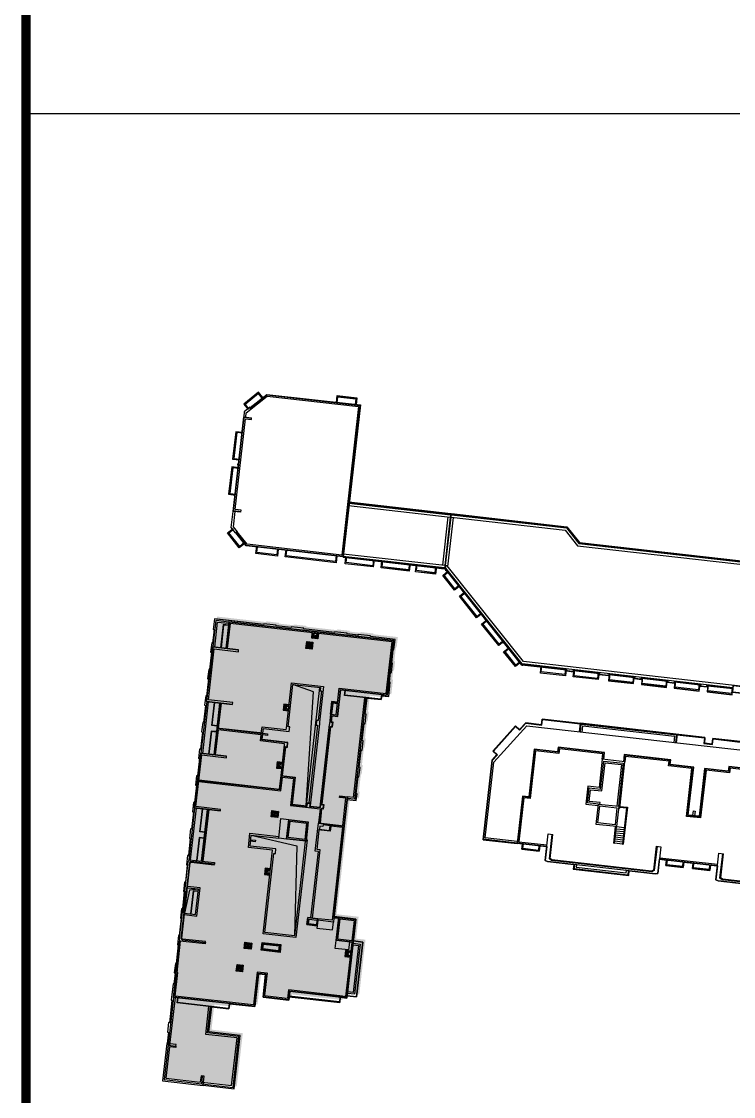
# Model space of a CAD drawing. Extents: x -59851 to 653804, y -249523 to 437614.
# Drawn here: x 387951 to 392020, y 409040 to 415183 of the extents above; entities that cross this region are included whole.
import ezdxf
from ezdxf.enums import TextEntityAlignment as Align

# ---------------------------------------------------------------- set-up
doc = ezdxf.new("R2010")
doc.units = 0
doc.header["$LTSCALE"] = 1000
doc.header["$MEASUREMENT"] = 0
for name, color, linetype in [('1#内审修改版_1_1_2236$0$LABEL_PM', 7, 'Continuous'), ('2015G34小桃园地块总图20160503$0$WINDOW', 4, 'Continuous'), ('LABEL_FIXBOX_PM', 7, 'Continuous'), ('LABEL_TXT_PM', 1, 'Continuous')]:
    doc.layers.add(name, color=color, linetype=linetype)
doc.styles.add('LABEL_TXT_PM', font='pm_njadri_romans1.shx', dxfattribs={"width": 0.7, "bigfont": 'pm_njadri_hztxt.shx'})

# ---------------------------------------------------------------- blocks, each defined once
blk = doc.blocks.new('PMSheet_A1_20150113_5-3892016032414355901')
at = {"layer": 'LABEL_FIXBOX_PM', "const_width": 0.35}
blk.add_lwpolyline([(751, 10), (751, 584)], dxfattribs=at)
at = {"layer": 'LABEL_TXT_PM', "style": 'LABEL_TXT_PM'}
for tag, height, width, p in [('修改图应说明理由', 4.5, 0.7, (788.353, 468.8)), ('出图章签名', 4.5, 0.7, (759.458, 338.088)), ('建设单位_U01', 4.5, 0.7, (800.9, 212.141)), ('建设单位', 4.5, 0.7, (800.9, 210.197)), ('建设单位_D01', 4.5, 0.7, (800.9, 207.403)), ('项目名称_U01', 4.5, 0.7, (800.9, 200.423)), ('项目名称', 4.5, 0.7, (800.9, 198.194)), ('项目名称_D01', 4.5, 0.7, (800.9, 195.297)), ('设计编号', 4.5, 0.6, (780.758, 187.897)), ('分项号', 4.5, 0.6, (820.258, 187.997)), ('项目经理', 4.5, 0.7, (780.258, 171.997)), ('项目经理签名', 4.5, 0.7, (810.177, 172.265)), ('审定签名', 4.5, 0.7, (810.177, 164.165)), ('审定', 4.5, 0.7, (780.258, 163.897)), ('审核', 4.5, 0.7, (780.258, 155.997)), ('审核签名', 4.5, 0.7, (810.177, 156.265)), ('项目负责签名', 4.5, 0.7, (810.177, 148.265)), ('项目负责', 4.5, 0.7, (780.258, 147.997)), ('专业负责', 4.5, 0.7, (780.258, 139.997)), ('专业负责签名', 4.5, 0.7, (810.177, 140.265)), ('校对', 4.5, 0.7, (780.258, 131.897)), ('校对签名', 4.5, 0.7, (810.177, 132.165)), ('设计签名', 4.5, 0.7, (810.177, 124.265)), ('设计', 4.5, 0.7, (780.258, 123.997)), ('绘制', 4.5, 0.7, (780.258, 115.897)), ('绘制签名', 4.5, 0.7, (810.177, 116.165)), ('方案_01签名', 4.5, 0.7, (810.177, 96.165)), ('方案_01', 4.5, 0.7, (780.258, 95.897)), ('方案_02签名', 4.5, 0.7, (810.177, 88.165)), ('方案_02', 4.5, 0.7, (780.258, 87.897)), ('方案_03', 4.5, 0.7, (780.286, 79.897)), ('方案_03签名', 4.5, 0.7, (810.205, 80.165)), ('方案_04签名', 4.5, 0.7, (810.177, 72.165)), ('方案_04', 4.5, 0.7, (780.258, 71.897)), ('图名_U02', 4.5, 0.7, (790.5, 60.2)), ('图名_U01', 4.5, 0.7, (790.5, 54.2)), ('图名', 4.5, 0.7, (790.5, 47.955)), ('图名_D01', 4.5, 0.7, (790.5, 42.4)), ('图名_D02', 4.5, 0.7, (790.5, 37)), ('图号', 3.5, 0.7, (760.967, 20.953)), ('图档号', 3.5, 0.7, (781.1, 20.953)), ('日期', 3.5, 0.7, (801.067, 20.953)), ('版本号', 3.5, 0.7, (820.267, 20.953))]:
    blk.add_attdef(tag, text='', height=height, dxfattribs=dict(at, width=width)).set_placement(p, align=Align.CENTER)
blk = doc.blocks.new('2015G34小桃园地块总图20160503$0$水管')
at = {"layer": '2015G34小桃园地块总图20160503$0$WINDOW'}
for p, q in [((150040, -73150), (149869, -73150)), ((150040, -73250), (149869, -73250))]:
    blk.add_line(p, q, dxfattribs=at)
blk.add_circle((150040, -73200), 50, dxfattribs=at)
blk = doc.blocks.new('1#内审修改版_1_1_2236$0$A$C00DD019C')
blk.add_hatch(color=1).paths.add_polyline_path([(616.7, 3185.7), (797.2, 3165.2), (797.4, 3167), (934.4, 3151.4), (961.2, 3387.4), (822.4, 3403.2), (835, 3514.2), (911.3, 3505.6), (913.9, 3528.1), (1026.7, 3515.4), (1043.2, 3661.1), (1074.5, 3657.6), (1063, 3556.9), (1177.6, 3543.9), (1179.3, 3559.6), (1403.2, 3534.2), (1405.8, 3556.7), (1435.3, 3553.4), (1436.5, 3563.8), (1478.1, 3559.1), (1505.6, 3802), (1464, 3806.8), (1475, 3903.9), (1377.8, 3915), (1436.7, 4433.8), (1476.6, 4429.3), (1479.9, 4458.8), (1476.5, 4459.2), (1485.1, 4535.6), (1488.6, 4535.2), (1493.3, 4576.8), (1489.8, 4577.2), (1498.5, 4653.6), (1502, 4653.2), (1506.7, 4694.8), (1503.2, 4695.2), (1511.9, 4771.6), (1515.3, 4771.2), (1520.1, 4812.8), (1516.6, 4813.2), (1524.7, 4884.4), (1587.1, 4877.3), (1589.1, 4894.7), (1620.3, 4891.1), (1627.6, 4955.3), (1624.2, 4955.7), (1628.9, 4997.4), (1632.3, 4997), (1637.1, 5038.6), (1633.6, 5039), (1640.5, 5099.8), (1644, 5099.4), (1649.1, 5144.5), (1539.7, 5156.9), (1540.1, 5160.3), (1484.6, 5166.6), (1484.4, 5163.2), (1435.6, 5168.7), (1436, 5172.2), (1380.5, 5178.5), (1380.1, 5175), (1243, 5190.5), (1243.4, 5194), (1187.8, 5200.3), (1187.5, 5196.8), (1121.5, 5204.3), (1121.9, 5207.8), (1066.4, 5214.1), (1066, 5210.6), (856, 5234.4), (847.3, 5235.4), (842, 5188.5), (845.5, 5188.1), (838.8, 5129.1), (835.3, 5129.5), (830.6, 5087.9), (832.3, 5087.7), (834.1, 5087.5), (825.4, 5011.1), (821.9, 5011.5), (817.2, 4969.9), (820.7, 4969.5), (812, 4893.1), (808.6, 4893.5), (803.8, 4851.9), (807.3, 4851.5), (798.6, 4775.1), (795.2, 4775.5), (790.5, 4733.9), (793.9, 4733.5), (785.3, 4657.1), (783.5, 4657.3), (781.8, 4657.5), (777.1, 4615.9), (780.5, 4615.5), (771.9, 4539.1), (768.4, 4539.5), (763.7, 4497.8), (767.2, 4497.5), (758.5, 4421.1), (755, 4421.5), (750.3, 4379.8), (753.8, 4379.4), (745.1, 4303.1), (741.7, 4303.5), (736.9, 4261.8), (740.4, 4261.4), (731.7, 4185.1), (728.3, 4185.5), (723.6, 4143.8), (727, 4143.4), (718.4, 4067.1), (714.9, 4067.5), (710.2, 4025.8), (713.6, 4025.4), (705, 3949.1), (701.5, 3949.5), (696.8, 3907.8), (700.3, 3907.4), (691.6, 3831.1), (688.1, 3831.5), (683.4, 3789.8), (686.9, 3789.4), (677.4, 3706.1), (674, 3706.5), (669.2, 3664.9), (672.7, 3664.5), (667.2, 3615.9), (663.7, 3616.3), (655.5, 3543.4), (658.9, 3543), (647.7, 3444.1), (644.3, 3444.5), (639.5, 3402.8), (643, 3402.4), (637.3, 3352.1), (635.5, 3352.1)])
blk.add_line((0, 7466.7), (9314.7, 7466.7))
at = {"extrusion": (8.13991e-08, 1.49611e-06, 1)}
for p, q in [((966.7, 6176.5, -5.7), (1031.3, 6229.6, -5.7)), ((1380.2, 6213.6, -5.7), (1467, 6203.8, -5.7)), ((967, 6119.6, -5.7), (965.5, 6121.5, -5.7)), ((999.2, 6108.9, -5.7), (1000.2, 6117.6, -5.7)), ((917.8, 5933.9, -5.7), (931.6, 6055.3, -5.7)), ((900.1, 5777.7, -5.7), (913.9, 5899.2, -5.7)), ((919.9, 5703.7, -5.7), (917.9, 5702.1, -5.7)), ((952.6, 5698.2, -5.7), (953.6, 5706.9, -5.7)), ((1860.9, 5461.3, -5.7), (1885.3, 5676.5, -5.7)), ((1871, 5457, -5.7), (1895.7, 5675.3, -5.7)), ((894.8, 5607.2, -5.7), (947.1, 5541.6, -5.7)), ((1019.9, 5516.3, -5.7), (1115.3, 5505.4, -5.7)), ((1150.1, 5501.5, -5.7), (1375.7, 5475.9, -5.7)), ((1407.9, 5512.7, -5.7), (1406.2, 5497.1, -5.7)), ((1415.6, 5471.4, -5.7), (1540.5, 5457.2, -5.7)), ((1575.2, 5453.3, -5.7), (1700.2, 5439.1, -5.7)), ((1727.9, 5436, -5.7), (1816.4, 5425.9, -5.7)), ((1860.9, 5461.3, -5.7), (1859.1, 5445.7, -5.7)), ((1849.7, 5419.2, -5.7), (1901.9, 5353.6, -5.7)), ((1923.7, 5326.3, -5.7), (1999.9, 5230.6, -5.7)), ((2021.6, 5203.3, -5.7), (2097.8, 5107.7, -5.7)), ((2119.5, 5080.4, -5.7), (2171.8, 5014.8, -5.7)), ((2281.6, 4986.5, -5.7), (2392.7, 4973.9, -5.7)), ((2427.4, 4970, -5.7), (2538.4, 4957.4, -5.7)), ((2583.6, 4952.3, -5.7), (2694.7, 4939.7, -5.7)), ((2729.4, 4935.7, -5.7), (2840.5, 4923.1, -5.7)), ((2875.2, 4919.2, -5.7), (2986.2, 4906.6, -5.7)), ((3020.9, 4902.7, -5.7), (3132, 4890.1, -5.7)), ((3134.9, 4900.3, -5.7), (3133, 4898.8, -5.7))]:
    blk.add_line(p, q, dxfattribs=at)
at = {"extrusion": (0.000166397, 0.001468, 0.999999)}
for p, q in [((2884.7, 4711, -1.1), (2888.5, 4714.1, -1.1)), ((2933.6, 4352.1, -0.5), (2989.2, 4345.8, -0.5)), ((2606.9, 4229.9, -0.3), (2615.3, 4303.9, -0.4)), ((2610.4, 4229.5, -0.3), (2618.7, 4303.4, -0.4)), ((2617.7, 4294.4, -0.4), (2652.4, 4290.5, -0.4)), ((2618.8, 4303.5, -0.4), (2653.5, 4299.5, -0.4)), ((2612.6, 4249.3, -0.3), (2647.3, 4245.4, -0.3)), ((2613.6, 4258.3, -0.4), (2648.3, 4254.4, -0.4)), ((2614.7, 4267.4, -0.4), (2649.4, 4263.4, -0.4)), ((2615.7, 4276.4, -0.4), (2650.4, 4272.5, -0.4)), ((2616.7, 4285.4, -0.4), (2651.4, 4281.5, -0.4)), ((2610.4, 4229.5, -0.3), (2606.9, 4229.9, -0.3)), ((2610.6, 4231.3, -0.3), (2645.3, 4227.3, -0.3)), ((2611.6, 4240.3, -0.3), (2646.3, 4236.4, -0.3)), ((2645.1, 4225.6, -0.3), (2648.5, 4225.2, -0.3))]:
    blk.add_line(p, q, dxfattribs=at)
at = {"extrusion": (8.13991e-08, 1.49611e-06, 1), "elevation": -5.7}
for points in [[(993.8, 6162.3), (1067.4, 6221), (1482.9, 6173.9), (1406.6, 5500.5), (976.7, 5549.3), (930.5, 5607.4)], [(994.8, 6160.9), (1068, 6219.2), (1481, 6172.3), (1405, 5502.5), (977.6, 5550.9), (931.8, 5608.5)], [(974.2, 6120.5), (976.3, 6139.5), (1069.5, 6213.7), (1475.2, 6167.7), (1400.4, 5508.3), (980.4, 5555.9), (935.9, 5611.7)], [(1050.1, 6206.6), (1030.3, 6231), (965.6, 6177.8), (985.4, 6153.4)], [(1047.4, 6204.4), (1030.9, 6224.7), (971.6, 6176), (988.1, 6155.6)], [(1376.9, 6184.1), (1380.4, 6215.4), (1467.2, 6205.5), (1463.6, 6174.3)], [(1380.3, 6183.7), (1383.3, 6209.8), (1463.1, 6200.7), (1460.2, 6174.7)], [(974.2, 6120.5), (976.3, 6139.5), (998.1, 6156.8), (992.7, 6163.7), (968, 6144.1), (965.5, 6121.5)], [(952.6, 5698.2), (917.9, 5702.1), (965.5, 6121.5), (1000.2, 6117.6)], [(952.8, 5699.9), (919.9, 5703.7), (967, 6119.6), (1000, 6115.8)], [(953.6, 5706.9), (927.6, 5709.8), (973.2, 6111.8), (999.2, 6108.9)], [(961.1, 6052), (929.9, 6055.5), (916.1, 5934.1), (947.3, 5930.5)], [(960.7, 6048.5), (934.7, 6051.5), (921.7, 5936.9), (947.7, 5934)], [(943.4, 5895.8), (912.2, 5899.3), (898.4, 5777.9), (929.6, 5774.3)], [(943, 5892.3), (917, 5895.3), (904, 5780.8), (930, 5777.8)], [(1430.6, 5728.1), (1881.8, 5676.9)], [(1431.8, 5738.5), (1883, 5687.3)], [(1432.1, 5742), (1883.4, 5690.8)], [(1432.3, 5743.7), (1883.6, 5692.5), (1881.8, 5676.9)], [(926.6, 5701.2), (918.9, 5633.5), (935.9, 5611.7), (929.1, 5606.3), (909.9, 5630.9), (917.9, 5702.1)], [(1871.4, 5678.1), (1847, 5462.9)], [(1881.8, 5676.9), (1857.4, 5461.7)], [(1885.3, 5676.5), (2391.1, 5619.2), (2446.5, 5549.6), (4658.3, 5298.8), (4597.6, 4764.3), (2206.6, 5035.4), (1868.1, 5460.5), (1860.9, 5461.3)], [(1885.3, 5676.5), (1887, 5692.1), (2399.4, 5634), (2454.8, 5564.5), (4675.7, 5312.7), (4611.5, 4746.9), (4476.2, 4762.3)], [(1886.5, 5686.9), (2396.6, 5629.1), (2452, 5559.5), (4669.9, 5308.1), (4606.9, 4752.7), (3607.3, 4866.1)], [(1886.8, 5690.4), (2398.5, 5632.4), (2453.9, 5562.8), (4673.7, 5311.1), (4609.9, 4748.9), (4474.6, 4764.2)], [(970.3, 5560.1), (945.7, 5540.5), (893.4, 5606.1), (918, 5625.7)], [(968.1, 5562.9), (947.6, 5546.5), (899.7, 5606.6), (920.2, 5622.9)], [(1118.7, 5534.9), (1115.1, 5503.7), (1019.7, 5514.5), (1023.2, 5545.8)], [(1115.2, 5535.3), (1112.3, 5509.3), (1023.8, 5519.3), (1026.7, 5545.4)], [(1379, 5505.4), (1375.5, 5474.2), (1149.9, 5499.8), (1153.4, 5531)], [(1375.5, 5505.8), (1372.6, 5479.8), (1153.9, 5504.6), (1156.9, 5530.6)], [(1856.2, 5451.3), (1405, 5502.5)], [(1857.4, 5461.7), (1406.2, 5512.9)], [(1857.4, 5461.7), (1855.6, 5446.1), (1406.2, 5497.1)], [(1855.8, 5447.8), (1406.4, 5498.8)], [(1543.9, 5486.7), (1540.3, 5455.5), (1415.4, 5469.7), (1418.9, 5500.9)], [(1540.4, 5487.1), (1537.4, 5461.1), (1419.4, 5474.5), (1422.4, 5500.5)], [(1703.5, 5468.6), (1700, 5437.4), (1575, 5451.6), (1578.6, 5482.8)], [(1700, 5469), (1697.1, 5443), (1579.1, 5456.4), (1582, 5482.4)], [(1819.8, 5455.4), (1816.2, 5424.2), (1727.7, 5434.2), (1731.2, 5465.5)], [(1816.3, 5455.8), (1813.3, 5429.8), (1731.8, 5439.1), (1734.7, 5465.1)], [(1925.1, 5372.1), (1900.5, 5352.5), (1848.3, 5418.1), (1872.9, 5437.7)], [(2397.1, 4998), (2198.4, 5020.5), (1859.9, 5445.6), (1859.1, 5445.7)], [(2399.1, 4999.5), (2199.3, 5022.2), (1860.8, 5447.3), (1859.3, 5447.4)], [(3135.3, 4919.6), (2201.1, 5025.5), (1862.6, 5450.6), (1859.7, 5450.9)], [(1923, 5374.9), (1902.5, 5358.5), (1854.6, 5418.7), (1875.1, 5435)], [(2023.1, 5249.1), (1998.5, 5229.6), (1922.3, 5325.2), (1946.9, 5344.8)], [(2020.9, 5251.9), (2000.4, 5235.6), (1928.6, 5325.7), (1949.1, 5342)], [(2121, 5126.2), (2096.4, 5106.6), (2020.3, 5202.2), (2044.8, 5221.8)], [(2118.8, 5128.9), (2098.3, 5112.6), (2026.5, 5202.8), (2047, 5219.1)], [(2195, 5033.3), (2170.4, 5013.7), (2118.2, 5079.3), (2142.8, 5098.9)], [(2192.8, 5036), (2172.3, 5019.7), (2124.4, 5079.8), (2144.9, 5096.1)], [(2396, 5003.4), (2392.5, 4972.2), (2281.4, 4984.8), (2284.9, 5016)], [(2392.5, 5003.8), (2389.6, 4977.8), (2285.5, 4989.6), (2288.4, 5015.6)], [(2397.1, 4998), (2396.8, 4994.5), (2428, 4991), (2428.4, 4994.5)], [(2399.1, 4999.5), (2398.7, 4996.1), (2426.4, 4992.9), (2426.8, 4996.4)], [(2544.8, 4983), (2426.8, 4996.4)], [(2541.8, 4986.9), (2538.2, 4955.6), (2427.2, 4968.2), (2430.7, 4999.5)], [(2542.9, 4981.5), (2428.4, 4994.5)], [(2538.3, 4987.3), (2535.3, 4961.2), (2431.2, 4973.1), (2434.2, 4999.1)], [(2542.9, 4981.5), (2542.5, 4978), (2584.2, 4973.3), (2584.6, 4976.8)], [(2544.8, 4983), (2544.5, 4979.6), (2582.7, 4975.2), (2583.1, 4978.7)], [(2701.1, 4965.3), (2583.1, 4978.7)], [(2587, 4981.8), (2583.4, 4950.5), (2694.5, 4937.9), (2698, 4969.2)], [(2699.2, 4963.8), (2584.6, 4976.8)], [(2694.6, 4969.6), (2691.6, 4943.5), (2587.5, 4955.3), (2590.4, 4981.4)], [(2699.2, 4963.8), (2698.8, 4960.3), (2730, 4956.8), (2730.4, 4960.2)], [(2701.1, 4965.3), (2700.7, 4961.8), (2728.5, 4958.7), (2728.9, 4962.2)], [(2846.9, 4948.8), (2728.9, 4962.1)], [(2732.7, 4965.2), (2729.2, 4934), (2840.3, 4921.4), (2843.8, 4952.6)], [(2844.9, 4947.2), (2730.4, 4960.2)], [(2840.3, 4953), (2837.4, 4927), (2733.3, 4938.8), (2736.2, 4964.8)], [(2844.9, 4947.2), (2844.6, 4943.8), (2875.8, 4940.2), (2876.2, 4943.7)], [(2846.9, 4948.8), (2846.5, 4945.3), (2874.2, 4942.2), (2874.6, 4945.6)], [(2992.6, 4932.2), (2874.6, 4945.6)], [(2878.5, 4948.7), (2875, 4917.5), (2986, 4904.9), (2989.6, 4936.1)], [(2990.7, 4930.7), (2876.2, 4943.7)], [(2986.1, 4936.5), (2983.2, 4910.5), (2879, 4922.3), (2882, 4948.3)], [(2990.7, 4930.7), (2990.3, 4927.2), (3021.6, 4923.7), (3022, 4927.2)], [(2992.6, 4932.2), (2992.3, 4928.8), (3020, 4925.6), (3020.4, 4929.1)], [(3134.9, 4916.1), (3020.4, 4929.1)], [(3024.3, 4932.2), (3020.7, 4900.9), (3131.8, 4888.3), (3135.3, 4919.6)], [(3134.7, 4914.4), (3022, 4927.2)], [(3131.9, 4920), (3128.9, 4893.9), (3024.8, 4905.8), (3027.8, 4931.8)]]:
    blk.add_lwpolyline(points, dxfattribs=at)
at = {"elevation": -0.9}
for points in [[(604.8, 3175.5), (785.2, 3155), (785.4, 3156.8), (922.5, 3141.2), (949.3, 3377.2), (810.5, 3393), (823.1, 3504), (899.4, 3495.4), (902, 3517.9), (1014.8, 3505.2), (1031.3, 3650.9), (1062.5, 3647.4), (1051.1, 3546.7), (1165.7, 3533.8), (1167.4, 3549.4), (1391.3, 3524), (1393.9, 3546.5), (1423.4, 3543.2), (1424.5, 3553.6), (1466.2, 3548.9), (1493.7, 3791.8), (1452.1, 3796.6), (1463.1, 3893.8), (1365.9, 3904.8), (1424.8, 4423.7), (1464.7, 4419.1), (1468, 4448.6), (1464.5, 4449), (1473.2, 4525.4), (1476.7, 4525), (1481.4, 4566.6), (1477.9, 4567), (1486.6, 4643.4), (1490.1, 4643), (1494.8, 4684.6), (1491.3, 4685), (1500, 4761.4), (1503.4, 4761), (1508.2, 4802.6), (1504.7, 4803), (1512.8, 4874.2), (1575.2, 4867.1), (1577.2, 4884.5), (1608.4, 4880.9), (1615.7, 4945.1), (1612.2, 4945.5), (1617, 4987.2), (1620.4, 4986.8), (1625.2, 5028.4), (1621.7, 5028.8), (1628.6, 5089.6), (1632, 5089.2), (1637.2, 5134.3), (1527.8, 5146.7), (1528.2, 5150.2), (1472.7, 5156.5), (1472.5, 5153), (1423.7, 5158.5), (1424.1, 5162), (1368.6, 5168.3), (1368.2, 5164.8), (1231.1, 5180.3), (1231.5, 5183.8), (1175.9, 5190.1), (1175.5, 5186.6), (1109.6, 5194.1), (1110, 5197.6), (1054.5, 5203.9), (1054.1, 5200.4), (844.1, 5224.2), (835.4, 5225.2), (830.1, 5178.3), (833.6, 5177.9), (826.9, 5118.9), (823.4, 5119.3), (818.7, 5077.7), (820.4, 5077.5), (822.2, 5077.3), (813.5, 5000.9), (810, 5001.3), (805.3, 4959.7), (808.8, 4959.3), (800.1, 4882.9), (796.6, 4883.3), (791.9, 4841.7), (795.4, 4841.3), (786.7, 4764.9), (783.3, 4765.3), (778.5, 4723.7), (782, 4723.3), (773.4, 4646.9), (771.6, 4647.1), (769.9, 4647.3), (765.2, 4605.7), (768.6, 4605.3), (760, 4528.9), (756.5, 4529.3), (751.8, 4487.7), (755.3, 4487.3), (746.6, 4410.9), (743.1, 4411.3), (738.4, 4369.6), (741.9, 4369.3), (733.2, 4292.9), (729.7, 4293.3), (725, 4251.6), (728.5, 4251.2), (719.8, 4174.9), (716.4, 4175.3), (711.6, 4133.6), (715.1, 4133.2), (706.5, 4056.9), (703, 4057.3), (698.3, 4015.6), (701.7, 4015.2), (693.1, 3938.9), (689.6, 3939.3), (684.9, 3897.6), (688.4, 3897.2), (679.7, 3820.9), (676.2, 3821.3), (671.5, 3779.6), (675, 3779.2), (665.5, 3695.9), (662.1, 3696.3), (657.3, 3654.7), (660.8, 3654.3), (655.3, 3605.7), (651.8, 3606.1), (643.6, 3533.2), (647, 3532.8), (635.8, 3433.9), (632.3, 3434.3), (627.6, 3392.6), (631.1, 3392.2), (625.4, 3341.9), (623.6, 3341.9)], [(1289.7, 5161.4), (1287.9, 5144.7), (1274.7, 5146.2), (1276.6, 5162.9)], [(1289.2, 5160.9), (1287.4, 5145.3), (1275.2, 5146.7), (1277, 5162.3)], [(1271.8, 5121.2), (1268.4, 5090.7), (1241.3, 5093.7), (1244.8, 5124.3)], [(1268, 5118.1), (1265.3, 5094.5), (1245.2, 5096.8), (1247.8, 5120.4)], [(1264.1, 5115.1), (1262.2, 5098.4), (1249, 5099.9), (1250.9, 5116.6)], [(1263.5, 5114.6), (1261.8, 5099), (1249.6, 5100.4), (1251.4, 5116)], [(916.4, 4853.9), (808.8, 4866.1), (834.3, 5091.7), (941.9, 5079.5), (942.9, 5088.2), (826.6, 5101.4), (799.1, 4858.4), (915.4, 4845.3)], [(1165.8, 4837.2), (1164.3, 4824.1), (1147.7, 4825.9), (1149.2, 4839.1)], [(1165.2, 4836.8), (1163.9, 4824.6), (1148.2, 4826.4), (1149.6, 4838.6)], [(1120, 4371.4), (1117, 4344.3), (1086.4, 4347.8), (1089.5, 4374.8)], [(1116.2, 4368.3), (1113.9, 4348.2), (1090.3, 4350.8), (1092.6, 4371)], [(1112.3, 4365.2), (1110.8, 4352), (1094.1, 4353.9), (1095.6, 4367.1)], [(1111.7, 4364.8), (1110.3, 4352.6), (1094.7, 4354.4), (1096.1, 4366.5)], [(1251.9, 4325.5), (1242.1, 4238.7), (1155.3, 4248.6), (1165.1, 4335.3)], [(1250, 4323.9), (1240.5, 4240.6), (1157.2, 4250.1), (1166.7, 4333.4)], [(1244.2, 4319.3), (1235.9, 4246.4), (1163, 4254.7), (1171.3, 4327.6)], [(1348.3, 4307.5), (1317.1, 4311.1), (1316.3, 4304.1), (1302.4, 4305.7), (1300.8, 4291.8), (1346, 4286.7)], [(1294.5, 3895.3), (1291, 3864), (1245.9, 3869.2), (1249.4, 3900.4)], [(1291, 3864), (1294.5, 3895.3), (1249.4, 3900.4), (1245.9, 3869.2)], [(1290.3, 3888.7), (1287.9, 3867.9), (1253.2, 3871.8), (1255.6, 3892.7)], [(1463.1, 3893.8), (1451.3, 3789.6), (1374.9, 3798.3), (1386.8, 3902.4)], [(1461.2, 3892.2), (1449.8, 3791.6), (1376.9, 3799.8), (1388.3, 3900.5)], [(1455.4, 3887.6), (1445.1, 3797.4), (1382.7, 3804.4), (1392.9, 3894.7)], [(1001.1, 3787.2), (998, 3760.2), (967.4, 3763.6), (970.5, 3790.7)], [(997.2, 3784.2), (994.9, 3764), (971.3, 3766.7), (973.6, 3786.8)], [(993.3, 3781.1), (991.8, 3767.9), (975.2, 3769.8), (976.7, 3783)], [(992.8, 3780.6), (991.4, 3768.5), (975.8, 3770.2), (977.1, 3782.4)], [(1130.3, 3780.3), (1126.4, 3745.6), (1043.1, 3755.1), (1047, 3789.8)], [(1126.5, 3777.2), (1123.3, 3749.5), (1047, 3758.1), (1050.1, 3785.9)], [(1122.6, 3774.2), (1120.3, 3753.3), (1050.8, 3761.2), (1053.2, 3782)], [(935.9, 3692.7), (962.9, 3689.6), (959.5, 3659.1), (932.4, 3662.1)], [(938.9, 3688.8), (959.1, 3686.5), (956.4, 3662.9), (936.3, 3665.2)], [(942, 3685), (955.2, 3683.5), (953.3, 3666.8), (940.1, 3668.3)], [(942.5, 3684.4), (954.6, 3683), (952.8, 3667.4), (940.7, 3668.8)]]:
    blk.add_lwpolyline(points, close=True, dxfattribs=at)
for points, elevation in [([(1575.5, 4884.7), (1608.4, 4880.9), (1615.7, 4945.1), (1612.2, 4945.5), (1617, 4987.2), (1620.4, 4986.8), (1625.2, 5028.4), (1621.7, 5028.8), (1628.6, 5089.6), (1632, 5089.2), (1637.2, 5134.3), (1527.8, 5146.7), (1528.2, 5150.2), (1472.7, 5156.5), (1472.3, 5153), (1423.7, 5158.5), (1424.1, 5162), (1368.6, 5168.3), (1368.2, 5164.8), (1231.1, 5180.3), (1231.5, 5183.8), (1175.9, 5190.1), (1175.5, 5186.6), (1109.6, 5194.1), (1110, 5197.6), (1054.5, 5203.9), (1054.1, 5200.4), (835.4, 5225.2), (830.1, 5178.3), (833.6, 5177.9), (826.9, 5118.9), (823.4, 5119.3), (818.7, 5077.7), (822.2, 5077.3), (813.5, 5000.9), (810, 5001.3), (805.3, 4959.7), (808.8, 4959.3), (800.1, 4882.9), (796.6, 4883.3), (791.9, 4841.7), (795.4, 4841.3), (786.7, 4764.9), (783.3, 4765.3), (778.5, 4723.7), (782, 4723.3), (773.4, 4646.9), (769.9, 4647.3), (765.2, 4605.7), (768.6, 4605.3), (760, 4528.9), (756.5, 4529.3), (751.8, 4487.7), (755.3, 4487.3), (746.6, 4410.9), (743.1, 4411.3), (738.4, 4369.6), (741.9, 4369.3), (733.2, 4292.9), (729.7, 4293.3), (725, 4251.6), (728.5, 4251.2), (719.8, 4174.9), (716.4, 4175.3), (711.6, 4133.6), (715.1, 4133.2), (706.5, 4056.9), (703, 4057.3), (698.3, 4015.6), (701.7, 4015.2), (693.1, 3938.9), (689.6, 3939.3), (684.9, 3897.6), (688.4, 3897.2), (679.7, 3820.9), (676.2, 3821.3), (671.5, 3779.6), (675, 3779.2), (665.5, 3695.9), (662.1, 3696.3), (657.3, 3654.7), (660.8, 3654.3), (655.3, 3605.7), (651.8, 3606.1), (643.6, 3533.2), (647, 3532.8), (635.8, 3433.9), (632.3, 3434.3), (627.6, 3392.6), (631.1, 3392.2), (625.4, 3341.9)], -0.9), ([(830.1, 5101), (843.5, 5219), (899, 5212.7)], -0.9), ([(837.1, 5100.2), (849.6, 5211.3), (898.2, 5205.8)], -0.9), ([(897.3, 5197.1), (874.7, 5199.6), (863.1, 5097.3)], -0.9), ([(897.1, 5195.4), (876.2, 5197.7), (864.8, 5097.1)], -0.9), ([(1313.4, 4402.9), (1352.4, 4746.5), (1359.3, 4745.7), (1361.7, 4766.5), (1354.7, 4767.3), (1357.9, 4795.1), (1382.2, 4792.3), (1395.6, 4910.3), (1603.8, 4886.7), (1631.4, 5129.7), (899, 5212.7), (885.6, 5094.7)], -0.9), ([(1311.7, 4403.1), (1350.8, 4748.4), (1357.8, 4747.6), (1359.8, 4765), (1352.8, 4765.8), (1356.4, 4797), (1380.7, 4794.3), (1394, 4912.3), (1602.3, 4888.7), (1629.4, 5128.1), (900.6, 5210.8), (887.4, 5094.5)], -0.9), ([(1306.5, 4403.7), (1346.4, 4756), (1346.8, 4759.4), (1351.7, 4802.8), (1376, 4800.1), (1389.4, 4918.1), (1597.7, 4894.4), (1623.6, 5123.5), (905.2, 5205), (892.6, 5093.9)], -0.9), ([(1296.7, 5160.6), (1294, 5137), (1266.9, 5140.1), (1269.6, 5163.7)], -0.9), ([(1266.9, 5140.1), (1296.7, 5160.6)], -0.9), ([(1294, 5137), (1269.6, 5163.7)], -0.9), ([(1293.2, 5161), (1290.9, 5140.9), (1270.8, 5143.1), (1273.1, 5163.3)], -0.9), ([(1271.8, 5121.2), (1241.3, 5093.7)], -0.9), ([(1244.8, 5124.3), (1268.4, 5090.7)], -0.9), ([(942.7, 5086.5), (828.2, 5099.5), (801, 4860), (915.6, 4847)], -0.9), ([(1043.3, 4718.2), (1046.5, 4746), (1154.1, 4733.8), (1154.9, 4740.8), (1154.9, 4740.8), (1177.7, 4942.1), (1320, 4925.9), (1318.4, 4912), (1318.4, 4912), (1301.9, 4766.3), (1301.9, 4766.3), (1301.1, 4759.3), (1301.1, 4759.3), (1261.4, 4408.8)], -0.9), ([(1050.3, 4717.5), (1052.6, 4738.3), (1167.2, 4725.3), (1169.5, 4746.1), (1162.6, 4746.9), (1183.9, 4934.3), (1305.3, 4920.6), (1303.8, 4906.7), (1310.7, 4905.9), (1295.7, 4774), (1288.8, 4774.8), (1286.4, 4754), (1293.4, 4753.2), (1254.4, 4409.6), (1254.4, 4409.6)], -0.9), ([(1242.4, 4396.9), (1274.5, 4901.4), (1183.9, 4934.3)], -0.9), ([(1301.9, 4921), (1242.4, 4396.9)], -0.9), ([(1577.8, 4889.7), (1575.2, 4867.1), (1412.1, 4885.6), (1414.7, 4908.2)], -0.9), ([(1576.1, 4889.9), (1573.7, 4869), (1414, 4887.1), (1416.4, 4908)], -0.9), ([(1424.8, 4423.7), (1464.7, 4419.1), (1468, 4448.6), (1464.5, 4449), (1473.2, 4525.4), (1476.7, 4525), (1481.4, 4566.6), (1477.9, 4567), (1486.6, 4643.4), (1490.1, 4643), (1494.8, 4684.6), (1491.3, 4685), (1500, 4761.4), (1503.4, 4761), (1508.2, 4802.6), (1504.7, 4803), (1512.8, 4874.2)], -0.9), ([(1507.5, 4874.8), (1456.6, 4425.3), (1425.3, 4428.9)], -0.9), ([(1500.6, 4875.6), (1450.4, 4433), (1426.1, 4435.8)], -0.9), ([(776.6, 4629), (802.6, 4858)], -0.9), ([(783.5, 4628.2), (809.5, 4857.3)], -0.9), ([(846.5, 4749.4), (823.9, 4751.9), (835.5, 4854.3)], -0.9), ([(846.7, 4751.1), (825.9, 4753.5), (837.3, 4854.1)], -0.9), ([(858.1, 4851.7), (845.5, 4740.7)], -0.9), ([(859.8, 4851.5), (847.2, 4740.5)], -0.9), ([(865, 4851), (852.4, 4739.9)], -0.9), ([(1166.6, 4844.2), (1143, 4846.9), (1139.9, 4819.8), (1163.5, 4817.1)], -0.9), ([(1166.6, 4844.2), (1139.9, 4819.8)], -0.9), ([(1163.5, 4817.1), (1143, 4846.9)], -0.9), ([(1166.2, 4840.7), (1146.1, 4843), (1143.8, 4822.9), (1163.9, 4820.6)], -0.9), ([(1382.3, 4855.6), (1354.6, 4858.7), (1348.3, 4803.2), (1351.7, 4802.8)], -0.9), ([(1381.9, 4852.1), (1357.6, 4854.9), (1351.7, 4802.8)], -0.9), ([(1381.5, 4848.6), (1360.7, 4851), (1355.2, 4802.4)], -0.9), ([(3167.7, 4680.6), (3046.3, 4694.4), (3043.5, 4670.1), (3008.8, 4674.1), (3011.5, 4698.4), (2459.9, 4762.7), (2459.7, 4760.9), (2289.6, 4780.2), (2286.9, 4755.9), (2216.5, 4763.9), (2189.3, 4733.9), (2171.2, 4750.3), (2070.4, 4639), (2088.5, 4622.6), (2066.9, 4598.7), (2026.9, 4245.8), (2177.9, 4228.7), (2178.1, 4230.4), (2202.4, 4227.6), (2199.6, 4203.3), (2276, 4194.7), (2278.7, 4219), (2310, 4215.4), (2302.9, 4153), (2312.9, 4148.3), (2429.2, 4135.1), (2426.8, 4114.3), (2673.2, 4086.4), (2675.6, 4107.2), (2791.9, 4094), (2802.7, 4096.3), (2809.8, 4158.8), (2841, 4155.2), (2838.2, 4130.9), (2914.6, 4122.3), (2917.3, 4146.6), (2959, 4141.8), (2956.2, 4117.6), (3032.6, 4108.9), (3035.3, 4133.2), (3066.6, 4129.6), (3059.5, 4067.2), (3069.5, 4062.5), (3185.8, 4049.3)], -0.1), ([(843.7, 4725.1), (821.2, 4727.6), (809.6, 4625.2)], -0.9), ([(843.5, 4723.3), (822.7, 4725.7), (811.3, 4625)], -0.9), ([(1138, 4530), (1152.4, 4656.7), (1159.3, 4655.9), (1161.7, 4676.7), (1047.1, 4689.7), (1050.3, 4717.5), (845.5, 4740.7), (832.1, 4622.7)], -0.9), ([(1136.3, 4530.2), (1150.8, 4658.6), (1157.8, 4657.8), (1159.7, 4675.2), (1045.2, 4688.2), (1048.4, 4715.9), (847, 4738.7), (833.9, 4622.5)], -0.9), ([(1131.1, 4530.8), (1146.4, 4666.1), (1147, 4671.3), (1039.4, 4683.5), (1042.6, 4711.3), (851.7, 4733), (839.1, 4621.9)], -0.9), ([(1050.3, 4717.5), (1071.1, 4715.1), (1070.3, 4708.2), (1049.5, 4710.5)], -0.9), ([(889.2, 4614.4), (889.4, 4616.2), (773.1, 4629.4), (745.6, 4386.4), (861.8, 4373.2), (862, 4375)], -0.9), ([(862.6, 4380.2), (753.3, 4392.6), (779.3, 4621.6), (888.6, 4609.2), (889.2, 4614.4), (774.7, 4627.4), (747.5, 4387.9), (862, 4375), (862.6, 4380.2)], -0.9), ([(1137.6, 4588), (1114, 4590.7), (1110.9, 4563.6), (1134.5, 4561)], -0.9), ([(1137.6, 4588), (1110.9, 4563.6)], -0.9), ([(1134.5, 4561), (1114, 4590.7)], -0.9), ([(1137.2, 4584.6), (1117, 4586.9), (1114.8, 4566.7), (1134.9, 4564.4)], -0.9), ([(1136.8, 4581.1), (1120.1, 4583), (1118.6, 4569.8), (1135.3, 4567.9)], -0.9), ([(766.7, 4510.6), (1124.2, 4470), (1131.1, 4530.8), (1193.5, 4523.7), (1180, 4403.9), (1245.9, 4396.5), (1247.5, 4410.4), (1261.4, 4408.8), (1259.8, 4394.9), (1304.9, 4389.8), (1306.5, 4403.7), (1320.4, 4402.1), (1318, 4381.3), (1311.1, 4382.1), (1304, 4319.6)], -0.9), ([(765.9, 4503.6), (1130.3, 4462.3), (1137.2, 4523), (1185.8, 4517.5), (1172.2, 4397.8), (1252.1, 4388.7), (1304.1, 4382.8), (1297, 4320.4)], -0.9), ([(766.5, 4508.8), (1125.7, 4468.1), (1132.6, 4528.8), (1191.6, 4522.2), (1178, 4402.4), (1247.4, 4394.5), (1249, 4408.4), (1259.4, 4407.2), (1257.9, 4393.4), (1306.4, 4387.9), (1308, 4401.7), (1318.4, 4400.6), (1316.5, 4383.2), (1309.5, 4384), (1302.2, 4319.8)], -0.9), ([(1184, 4501.9), (1172.2, 4397.8), (1245.1, 4389.5)], -0.9), ([(1191, 4501.1), (1180, 4403.9), (1245.9, 4396.5)], -0.9), ([(1404.6, 4308.2), (1418.4, 4429.6), (1390.6, 4432.8), (1391.4, 4439.7), (1426.1, 4435.8), (1411.6, 4307.4)], -0.9), ([(1391.2, 4438), (1424.2, 4434.3), (1409.8, 4307.6)], -0.9), ([(1458.7, 4444.4), (1462.2, 4444), (1460.1, 4424.9), (1456.6, 4425.3)], -0.9), ([(723.1, 4156.9), (749, 4386)], -0.9), ([(730, 4156.2), (756, 4385.2)], -0.9), ([(793, 4277.3), (770.4, 4279.9), (782, 4382.3)], -0.9), ([(793.2, 4279.1), (772.3, 4281.4), (783.8, 4382.1)], -0.9), ([(778.6, 4150.6), (804.6, 4379.7)], -0.9), ([(780.3, 4150.5), (806.3, 4379.5)], -0.9), ([(785.5, 4149.9), (811.5, 4378.9)], -0.9), ([(1120, 4371.4), (1086.4, 4347.8)], -0.9), ([(1117, 4344.3), (1089.5, 4374.8)], -0.9), ([(1155.3, 4248.6), (1120.6, 4252.5), (1130.4, 4339.3), (1165.1, 4335.3)], -0.9), ([(1297, 4320.4), (1411.6, 4307.4), (1365.9, 3904.8), (1386.8, 3902.4), (1386, 3895.5), (1365.1, 3897.8), (1363.2, 3880.5), (1293.8, 3888.3), (1291, 3864), (1245.9, 3869.2), (1249.4, 3900.4), (1263.3, 3898.8), (1296.8, 4193.8), (1282.9, 4195.4), (1295.5, 4306.5)], -0.9), ([(1296.8, 4193.8), (1282.9, 4195.4), (1296.8, 4318.6)], -0.9), ([(1352.6, 4314.1), (1349, 4282.8), (1293.5, 4289.1)], -0.9), ([(1351.8, 4307.1), (1349, 4282.8), (1293.5, 4289.1)], -0.9), ([(1351.8, 4307.1), (1403.8, 4301.2), (1357, 3888.2), (1294.5, 3895.3)], -0.9), ([(1297, 4320.4), (1296.8, 4318.6), (1296.8, 4318.6), (1296.8, 4318.6)], -0.9), ([(1296.8, 4318.6), (1352.4, 4312.3)], -0.9), ([(1352.4, 4312.3), (1409.6, 4305.8), (1364, 3903.2), (1386.6, 3900.7)], -0.9), ([(790.2, 4253), (767.7, 4255.6), (756, 4153.2)], -0.9), ([(790, 4251.3), (769.2, 4253.7), (757.8, 4153)], -0.9), ([(1242.9, 4245.7), (1246.3, 4245.3), (1197.1, 3811.4), (1051.4, 3827.9), (1093.5, 4199.3), (985.9, 4211.5), (993, 4274), (1121.4, 4259.4)], -0.9), ([(1238.6, 4239.1), (1191, 3819.1), (1059.1, 3834.1), (1098.8, 4184.6), (1105.8, 4183.9), (1108.2, 4204.7), (993.6, 4217.7), (999.1, 4266.3), (1120.6, 4252.5)], -0.9), ([(996.8, 4245.4), (1017.6, 4243.1), (1016.8, 4236.1), (996, 4238.5)], -0.9), ([(999.1, 4266.3), (1201.2, 4218.8), (1191, 3819.1)], -0.9), ([(1270.2, 3898), (1304.5, 4200), (1290.6, 4201.6), (1300.4, 4288.3)], -0.9), ([(794.9, 3783.2), (682.1, 3796), (679.9, 3806.8), (718.4, 4146.9), (723.1, 4156.9), (835.9, 4144.2), (835.1, 4137.2), (731, 4149), (725.2, 4144.4), (687, 3807.7), (691.6, 3801.9), (795.7, 3790.1), (794.9, 3783.2)], -0.9), ([(795.7, 3790.1), (796.1, 3793.6), (693.4, 3805.2), (690.6, 3808.8), (728.5, 4142.6), (732, 4145.4), (834.7, 4133.7), (835.1, 4137.2)], -0.9), ([(1084, 4116), (1060.4, 4118.7), (1057.4, 4091.6), (1081, 4088.9)], -0.9), ([(1084, 4116), (1057.4, 4091.6)], -0.9), ([(1081, 4088.9), (1060.4, 4118.7)], -0.9), ([(1083.6, 4112.5), (1063.5, 4114.8), (1061.2, 4094.7), (1081.4, 4092.4)], -0.9), ([(1083.3, 4109.1), (1066.6, 4111), (1065.1, 4097.8), (1081.8, 4095.9)], -0.9), ([(696.3, 3920.9), (707.3, 4018.1)], -0.9), ([(702.5, 3913.2), (758, 3906.9), (772.2, 4031.9), (716.6, 4038.1)], -0.9), ([(703.3, 3920.1), (751.8, 3914.6), (764.4, 4025.7), (715.9, 4031.2)], -0.9), ([(764.4, 4025.7), (725.1, 4022.5), (703.3, 3920.1)], -0.9), ([(703.3, 3920.1), (714.3, 4017.3)], -0.9), ([(763.5, 4017), (740.9, 4019.6), (729.3, 3917.2)], -0.9), ([(763.3, 4015.3), (742.4, 4017.6), (731, 3917)], -0.9), ([(1291, 3864), (1289.8, 3853.6), (1359.2, 3845.8), (1363.2, 3880.5)], -0.9), ([(1451.3, 3789.6), (1423.4, 3543.2), (1170, 3571.9), (1165.7, 3533.8), (1051.1, 3546.7), (1062.5, 3647.4), (1031.3, 3650.9), (1014.8, 3505.2), (653.8, 3546.1), (665.6, 3650.2), (662.1, 3650.6), (678.7, 3796.4), (682.1, 3796)], -0.9), ([(1449.6, 3789.8), (1421.8, 3545.1), (1168.5, 3573.9), (1164.1, 3535.7), (1053.1, 3548.3), (1064.5, 3648.9), (1029.8, 3652.9), (1013.2, 3507.1), (655.7, 3547.6), (667.6, 3651.7), (664.1, 3652.1), (680.4, 3796.2)], -0.9), ([(1444.4, 3790.4), (1417.2, 3550.9), (1163.8, 3579.7), (1159.5, 3541.5), (1058.9, 3552.9), (1070.3, 3653.5), (1025.2, 3658.7), (1008.6, 3512.9), (661.5, 3552.2), (673.3, 3656.4), (669.9, 3656.8), (685.6, 3795.6)], -0.9), ([(1001.1, 3787.2), (967.4, 3763.6)], -0.9), ([(998, 3760.2), (970.5, 3790.7)], -0.9), ([(1433.9, 3791.6), (1430, 3756.9), (1371, 3763.6), (1374.9, 3798.3)], -0.9), ([(1452.1, 3796.6), (1493.7, 3791.8), (1466.2, 3548.9), (1424.5, 3553.6)], -0.9), ([(1450.9, 3786.2), (1482.1, 3782.6), (1457, 3560.5), (1425.7, 3564)], -0.9), ([(1450.1, 3779.2), (1474.4, 3776.5), (1450.8, 3568.2), (1426.5, 3571)], -0.9), ([(1440, 3751.5), (1416.4, 3754.2), (1413.3, 3727.1), (1436.9, 3724.5)], -0.9), ([(1440, 3751.5), (1413.3, 3727.1)], -0.9), ([(1436.9, 3724.5), (1416.4, 3754.2)], -0.9), ([(1439.6, 3748.1), (1419.4, 3750.4), (1417.1, 3730.2), (1437.3, 3727.9)], -0.9), ([(1439.2, 3744.6), (1422.5, 3746.5), (1421, 3733.3), (1437.7, 3731.4)], -0.9), ([(962.9, 3689.6), (932.4, 3662.1)], -0.9), ([(935.9, 3692.7), (959.5, 3659.1)], -0.9), ([(653.8, 3546.1), (629.8, 3334.4)], -0.9), ([(660.8, 3545.3), (636.8, 3333.6)], -0.9), ([(902, 3517.9), (899.4, 3495.4), (670.3, 3521.4), (672.9, 3543.9)], -0.9), ([(900.2, 3518.1), (897.9, 3497.3), (672.3, 3522.9), (674.6, 3543.7)], -0.9), ([(1393.9, 3546.5), (1391.3, 3524), (1167.4, 3549.4)], -0.9), ([(1392.1, 3546.7), (1389.8, 3525.9), (1167.6, 3551.1)], -0.9), ([(779.1, 3162.8), (917.9, 3147), (943.5, 3372.6), (804.7, 3388.4), (818.1, 3506.4)], -0.9), ([(779.9, 3169.7), (911.8, 3154.8), (935.8, 3366.5), (796.9, 3382.2), (811.1, 3507.2)], -0.9), ([(785.4, 3156.8), (922.5, 3141.2), (949.3, 3377.2), (810.5, 3393), (823.3, 3505.8)], -0.9), ([(664.5, 3330.4), (665.3, 3337.4), (623.7, 3342.1), (604.8, 3175.5), (785.2, 3155), (790, 3196.7), (783, 3197.5)], -0.9), ([(629.8, 3334.4), (612.5, 3181.7), (779.1, 3162.8)], -0.9), ([(636, 3326.6), (620.2, 3187.8), (772.9, 3170.5)], -0.9), ([(629.8, 3334.4), (664.5, 3330.4)], -0.9), ([(664.5, 3330.4), (663.7, 3323.5), (636, 3326.6)], -0.9), ([(783, 3197.5), (776.1, 3198.3), (772.9, 3170.5)], -0.9), ([(779.1, 3162.8), (783, 3197.5)], -0.9)]:
    blk.add_lwpolyline(points, dxfattribs=dict(elevation=elevation))
at = {"extrusion": (8.13991e-08, 1.49611e-06, 1), "elevation": -5.7}
for points in [[(3136.5, 4930), (3608.5, 4876.5), (3604.9, 4845.2), (3132.9, 4898.8)], [(3138.2, 4929.8), (3606.7, 4876.7), (3603.4, 4847.2), (3134.9, 4900.3)]]:
    blk.add_lwpolyline(points, close=True, dxfattribs=at)
at = {"extrusion": (0.000166397, 0.001468, 0.999999), "elevation": 6.3}
for points in [[(2177.9, 4228.6), (2026.9, 4245.8), (2066.9, 4598.7), (2088.5, 4622.6), (2070.4, 4639), (2171.2, 4750.3), (2189.3, 4733.9), (2216.5, 4763.9), (2286.9, 4755.9), (2289.6, 4780.2), (2459.7, 4760.9)], [(2178.1, 4230.4), (2028.8, 4247.3), (2068.6, 4598), (2091, 4622.7), (2072.8, 4639.1), (2171.3, 4747.8), (2189.4, 4731.4), (2217.2, 4762.1), (2288.4, 4754), (2291.2, 4778.3), (2459.5, 4759.2), (2459.5, 4759.2)], [(2178.9, 4237.3), (2036.6, 4253.5), (2074.6, 4589), (2221.3, 4751), (3729.3, 4580.1)], [(2455.6, 4724.5), (2459.9, 4762.7), (2888.5, 4714.1), (2884.2, 4675.9)], [(2459, 4724.1), (2463, 4758.8), (2884.7, 4711), (2880.7, 4676.3)], [(2466, 4723.3), (2469.1, 4751.1), (2876.9, 4704.8), (2873.8, 4677.1)], [(2888.1, 4710.6), (2888.1, 4710.6), (3009.6, 4696.8), (3006.9, 4672.5), (3045, 4668.2), (3047.8, 4692.5), (3167.5, 4678.9), (3167.5, 4678.9)], [(2888.3, 4712.3), (3011.5, 4698.3), (3008.8, 4674.1), (3043.5, 4670.1), (3046.3, 4694.4), (3167.7, 4680.6)], [(2562.9, 4601.6), (2566.5, 4632.8), (2359.9, 4656.2), (2357.6, 4635.4), (2253.5, 4647.2), (2229.4, 4435.5), (2201.7, 4438.6), (2178.1, 4230.4), (2310, 4215.4), (2310, 4215.4)], [(2561.2, 4601.8), (2564.5, 4631.3), (2361.5, 4654.3), (2359.1, 4633.5), (2255, 4645.3), (2231, 4433.5), (2203.2, 4436.7), (2180, 4231.9), (2310.2, 4217.2)], [(2556, 4602.3), (2558.7, 4626.6), (2366.1, 4648.5), (2363.7, 4627.7), (2259.6, 4639.5), (2235.6, 4427.7), (2207.8, 4430.9), (2185.8, 4236.5), (2310.7, 4222.4)], [(2628.2, 4386.8), (2633.4, 4386.2), (2656.6, 4590.9), (2556, 4602.3), (2541.8, 4477.4), (2491.5, 4483.1), (2482.4, 4403.3), (2538, 4397)], [(2538.7, 4403.9), (2490.1, 4409.4), (2497.6, 4475.4), (2548, 4469.7), (2562.1, 4594.6), (2648.9, 4584.8), (2627.2, 4393.9)], [(2545.7, 4403.1), (2546.5, 4410.1), (2497.9, 4415.6), (2503.8, 4467.6), (2554.1, 4461.9), (2568.3, 4586.9), (2641.2, 4578.6), (2620.3, 4394.7)], [(3319.5, 4515.8), (3323.1, 4547), (3116.6, 4570.4), (3114.2, 4549.6), (3010.1, 4561.4), (2986.1, 4349.7), (2937.5, 4355.2), (2961.5, 4566.9), (2857.4, 4578.7), (2859.7, 4599.5), (2653.2, 4623), (2649.7, 4591.7)], [(3317.8, 4516), (3321.1, 4545.5), (3118.1, 4568.5), (3115.7, 4547.7), (3011.6, 4559.5), (2987.6, 4347.8), (2935.6, 4353.7), (2959.6, 4565.4), (2855.4, 4577.2), (2857.8, 4598), (2654.8, 4621), (2651.4, 4591.5)], [(3312.6, 4516.6), (3315.4, 4540.9), (3122.7, 4562.7), (3120.4, 4541.9), (3016.2, 4553.7), (2992.2, 4342), (2929.8, 4349), (2953.8, 4560.8), (2849.6, 4572.6), (2852, 4593.4), (2659.4, 4615.2), (2656.6, 4590.9)], [(2629, 4393.7), (2618.7, 4303.5), (2528.5, 4313.7), (2538.7, 4403.9), (2629, 4393.7)], [(2621.2, 4387.5), (2612.6, 4311.2), (2536.2, 4319.8), (2544.9, 4396.2), (2621.2, 4387.5)], [(2633.8, 4389.6), (2663.3, 4386.3), (2645.1, 4225.6)], [(2634.2, 4393.1), (2667.2, 4389.4), (2648.5, 4225.2)], [(2958.3, 4352.8), (2960.7, 4373.7), (2967.6, 4372.9), (2965.3, 4352)], [(2795.2, 4216.7), (2816.1, 4214.3), (2802.7, 4096.3), (2791.9, 4094), (2312.9, 4148.3), (2302.9, 4153), (2316.3, 4271)], [(2316.3, 4271), (2337.1, 4268.6)], [(2798.7, 4216.3), (2786.5, 4108.7), (2775.3, 4102.9), (2331, 4153.3), (2321.4, 4161.4), (2333.6, 4269)], [(2795.2, 4216.7), (2783.2, 4110.9), (2774.6, 4106.5), (2332.5, 4156.6), (2325.1, 4162.9), (2337.1, 4268.6)], [(2278.7, 4219), (2276, 4194.7), (2199.6, 4203.3), (2202.4, 4227.6)], [(2275.2, 4219.4), (2272.9, 4198.5), (2203.5, 4206.4), (2205.8, 4227.2)], [(2809.8, 4158.8), (2809.8, 4158.8), (2809.8, 4158.8), (3066.6, 4129.6)], [(2810, 4160.5), (3066.8, 4131.4)], [(2810.5, 4165.7), (3067.4, 4136.6)], [(2917.3, 4146.6), (2914.6, 4122.3), (2838.2, 4130.9), (2841, 4155.2)], [(2913.9, 4147), (2911.5, 4126.1), (2842.1, 4134), (2844.5, 4154.8)], [(3551.9, 4130.9), (3572.7, 4128.5), (3559.3, 4010.5), (3548.5, 4008.2), (3069.5, 4062.5), (3059.5, 4067.2), (3072.9, 4185.2)], [(3072.9, 4185.2), (3093.7, 4182.8)], [(3555.3, 4130.5), (3543.1, 4022.9), (3531.9, 4017.1), (3087.7, 4067.5), (3078, 4075.6), (3090.2, 4183.2)], [(3551.9, 4130.9), (3539.9, 4025.1), (3531.3, 4020.7), (3089.1, 4070.8), (3081.7, 4077.1), (3093.7, 4182.8)], [(2429.2, 4135.1), (2426.8, 4114.3), (2673.2, 4086.4), (2675.6, 4107.2)], [(2432.6, 4134.7), (2430.7, 4117.4), (2670.2, 4090.2), (2672.1, 4107.6)], [(2441.3, 4133.7), (2440.1, 4123.3), (2662.3, 4098.1), (2663.4, 4108.6)], [(3035.3, 4133.2), (3032.6, 4108.9), (2956.2, 4117.5), (2959, 4141.8)], [(3031.9, 4133.6), (3029.5, 4112.8), (2960.1, 4120.6), (2962.5, 4141.4)]]:
    blk.add_lwpolyline(points, dxfattribs=at)
at = {"extrusion": (-8.13991e-08, -1.49611e-06, -1), "xscale": 0.03493023612004008, "yscale": 0.03493023612004008, "zscale": -0.03493023612164436, "rotation": 6.468736542652554}
blk.add_blockref('2015G34小桃园地块总图20160503$0$水管', (-6434.6, 7860, 5.7), dxfattribs=at)
at = {"extrusion": (8.13991e-08, 1.49611e-06, 1)}
for p, xscale, yscale, zscale, rotation in [((7556.5, 6704, -5.7), 0.03493023612004055, 0.03493023612004055, 0.03493023612004055, 218.5308171020064), ((7811.6, 6383.6, -5.7), 0.03493023612004055, 0.03493023612004055, 0.03493023612004055, 218.5308171020064), ((5333.3, 9938.9, -5.7), 0.0349302361200404, 0.0349302361200404, 0.0349302361200404, 263.531265730277)]:
    blk.add_blockref('2015G34小桃园地块总图20160503$0$水管', p, dxfattribs=dict(at, xscale=xscale, yscale=yscale, zscale=zscale, rotation=rotation))

msp = doc.modelspace()

# ---------------------------------------------------------------- block references
at = {"xscale": 150, "yscale": 150, "zscale": 150}
msp.add_blockref('PMSheet_A1_20150113_5-3892016032414355901', (275327.5, 348488), dxfattribs=at)
at = {"layer": '1#内审修改版_1_1_2236$0$LABEL_PM', "xscale": 1.288282158900984, "yscale": 1.288282158900984, "zscale": 1.288282158900984}
msp.add_blockref('1#内审修改版_1_1_2236$0$A$C00DD019C', (387977.5, 405038), dxfattribs=at)

doc.saveas('drawing.dxf')
